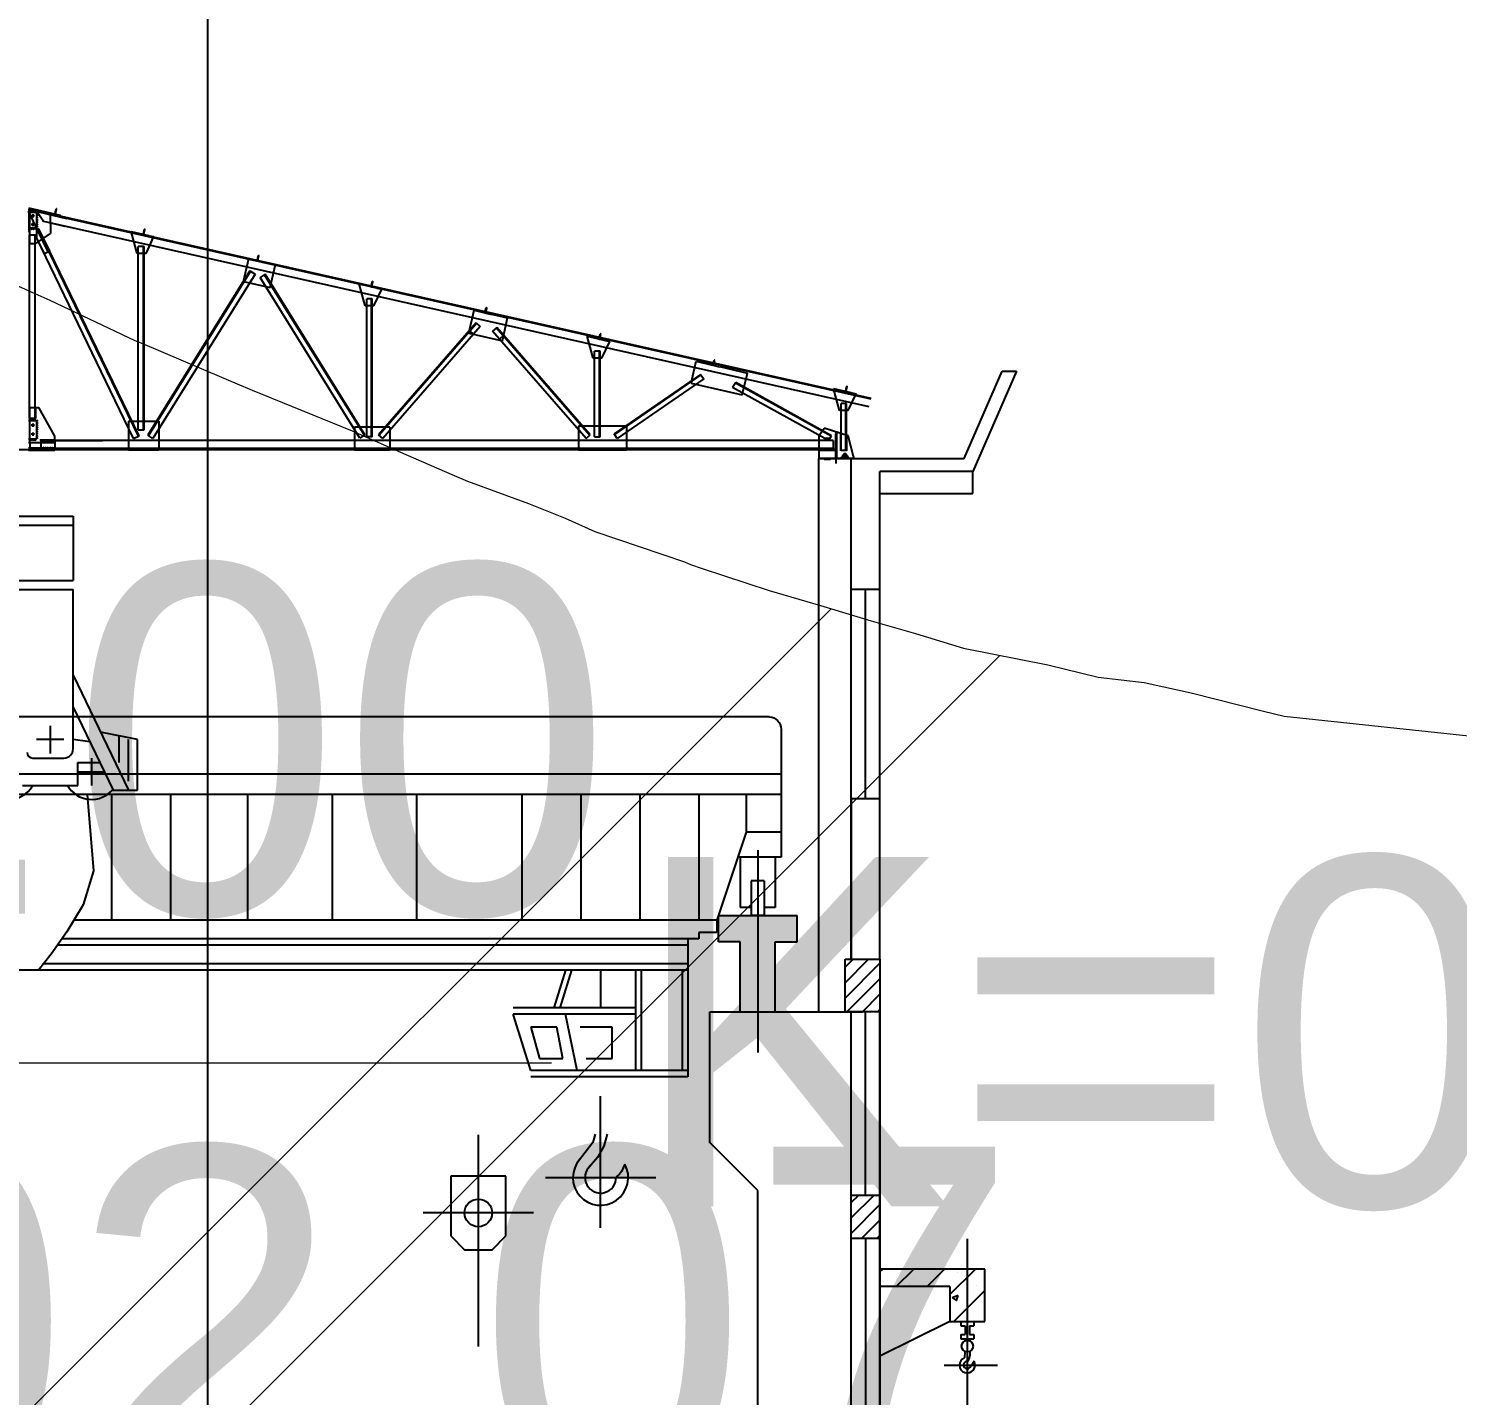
# Model space of a CAD drawing. Header units: inches. Extents: x 444671 to 463716, y 1783086 to 1794968.
# Drawn here: x 458216.31 to 458232.68, y 1784120.8 to 1784136.46 of the extents above; entities that cross this region are included whole.
import ezdxf

# ---------------------------------------------------------------- set-up
doc = ezdxf.new("R2010")
doc.units = ezdxf.units.IN
doc.header["$MEASUREMENT"] = 0
doc.linetypes.add('ACAD_ISO04W100', pattern=[30, 24, -3, 0, -3])
doc.layers.add('CONGTRINH', color=2, linetype='Continuous')
doc.layers.add('PEGC', color=3, linetype='Continuous')
for name, color, linetype, lineweight in [('nuocngam', 5, 'Continuous', 20), ('tham', 145, 'Continuous', 13), ('thoc', 252, 'Continuous', 13)]:
    doc.layers.add(name, color=color, linetype=linetype, lineweight=lineweight)
doc.styles.add('25', font='', dxfattribs={"height": 5})
doc.styles.get('25').set_extended_font_data('.VnArial')
pattern_1 = [(50, (457271.7678, 1784072.3153), (0.7172602, -0.06275213), [0.075, -0.825]), (355, (457271.7678, 1784072.3153), (-0.13875134, 0.7521921), [0.06, -0.66000003]), (100.4514, (457271.8276, 1784072.3101), (0.5785094, 0.6894395), [0.0637402, -0.70114207]), (46.1842, (457271.7678, 1784072.5153), (1.0672411, -0.165519), [0.1125, -1.2375]), (96.6356, (457271.8568, 1784072.5015), (0.9346627, 0.9741178), [0.0956103, -1.0517129]), (351.1842, (457271.7678, 1784072.5153), (0.934662, 0.9741185), [0.09, -0.99]), (21, (457271.8678, 1784072.4653), (0.59690708, -0.40261886), [0.075, -0.825]), (326, (457271.8678, 1784072.4653), (0.24331534, 0.72515), [0.06, -0.66]), (71.4514, (457271.9176, 1784072.43175), (0.84022267, 0.32253047), [0.0637402, -0.70114207]), (37.499997, (457271.76783, 1784072.3153), (0.012159856, 0.33289383), [0, -0.652, 0, -0.67, 0, -0.6625]), (7.5, (457271.76783, 1784072.3153), (0.26306955, 0.39441168), [0, -0.38200002, 0, -0.63700003, 0, -0.25250001]), (327.500003, (457271.54483, 1784072.3153), (0.53382246, -0.02255487), [0, -0.25, 0, -0.78000001, 0, -1.03500001]), (317.500003, (457271.44483, 1784072.3153), (0.5831862, 0.10010498), [0, -0.325, 0, -0.518, 0, -0.735]), (44.999997, (457271.76783, 1784072.3153), (-0.3535534, 0.35355337), []), (44.999997, (457271.76783, 1784072.66885), (-0.3535534, 0.35355337), [])]

msp = doc.modelspace()

# ---------------------------------------------------------------- hatches: boundary and pattern name
at = {"layer": 'CONGTRINH'}
h = msp.add_hatch(dxfattribs=at)
h.set_pattern_fill('BETONGCT', color=256, scale=100, style=0)
h.set_pattern_definition(pattern_1)
h.paths.add_polyline_path([(458224.663, 1784126.3015), (458224.213, 1784126.3015), (458224.213, 1784126.0015), (458224.463, 1784126.0015), (458224.463, 1784125.2015), (458224.663, 1784125.2015)])
h.paths.add_polyline_path([(458224.863, 1784126.0015), (458225.113, 1784126.0015), (458225.113, 1784126.3015), (458224.663, 1784126.3015), (458224.663, 1784125.2015), (458224.863, 1784125.2015)])
h.paths.add_polyline_path([(458207.6131, 1784126.3015), (458207.1631, 1784126.3015), (458207.1631, 1784125.2015), (458207.3631, 1784125.2015), (458207.3631, 1784126.0015), (458207.6131, 1784126.0015)])
h.paths.add_polyline_path([(458207.1631, 1784126.3015), (458206.7131, 1784126.3015), (458206.7131, 1784126.0015), (458206.9631, 1784126.0015), (458206.9631, 1784125.2015), (458207.1631, 1784125.2015)])
h = msp.add_hatch(dxfattribs=at)
h.set_pattern_fill('ANSI31', color=256, scale=1000, style=0)
h.set_pattern_definition([(44.999997, (457271.76783, 1784072.3153), (-0.088388352, 0.088388342), [])])
h.paths.add_polyline_path([(458226.063, 1784125.8015), (458225.733, 1784125.8015), (458225.733, 1784125.2015), (458226.063, 1784125.2015)])
h.paths.add_polyline_path([(458225.733, 1784125.8015), (458225.663, 1784125.8015), (458225.663, 1784125.2015), (458225.733, 1784125.2015)])
h = msp.add_hatch(dxfattribs=at)
h.set_pattern_fill('ANSI31', color=256, scale=1000, style=0)
h.set_pattern_definition([(44.999997, (457477.46646, 1784093.69921), (-0.088388352, 0.088388342), [])])
h.paths.add_polyline_path([(458226.063, 1784123.1011), (458225.733, 1784123.1011), (458225.733, 1784122.6011), (458226.063, 1784122.6011)])
h = msp.add_hatch(dxfattribs=at)
h.set_pattern_fill('BETONGCT', color=256, scale=100, style=0)
h.set_pattern_definition(pattern_1)
h.paths.add_polyline_path([(458227.063, 1784121.6531), (458227.263, 1784121.6531), (458227.263, 1784122.2531), (458227.063, 1784122.2531)])
h.paths.add_polyline_path([(458227.063, 1784122.2531), (458226.863, 1784122.2531), (458226.063, 1784122.2531), (458226.063, 1784122.0531), (458226.863, 1784122.0531), (458226.863, 1784121.6531), (458227.063, 1784121.6531)])

# ---------------------------------------------------------------- linework, layer by layer
at = {"layer": 'CONGTRINH', "color": 0, "linetype": 'ACAD_ISO04W100', "lineweight": 25}
msp.add_line((458218.363, 1784142.8076), (458218.363, 1784085.6504), dxfattribs=at)
at = {"layer": 'CONGTRINH'}
for p, q in [((458216.313, 1784134.4105), (458216.6098, 1784134.3423)), ((458216.313, 1784134.4002), (458225.9592, 1784132.2316)), ((458216.313, 1784134.4002), (458216.7512, 1784134.2995)), ((458216.3185, 1784134.3947), (458216.313, 1784134.3947)), ((458216.313, 1784134.39), (458216.4267, 1784134.3638)), ((458216.5385, 1784133.9049), (458216.313, 1784134.3715)), ((458216.3185, 1784134.1397), (458216.3185, 1784134.3947)), ((458216.3185, 1784134.3597), (458216.403, 1784134.3597)), ((458216.3196, 1784134.3617), (458216.3355, 1784134.3776)), ((458216.3199, 1784134.3768), (458216.3345, 1784134.3622)), ((458216.328, 1784134.1397), (458216.328, 1784134.4065)), ((458216.3367, 1784134.3617), (458216.3527, 1784134.3776)), ((458216.337, 1784134.3768), (458216.3516, 1784134.3622)), ((458216.3822, 1784134.3197), (458216.3438, 1784134.3197)), ((458216.3617, 1784134.3617), (458216.3777, 1784134.3776)), ((458216.362, 1784134.3768), (458216.3766, 1784134.3622)), ((458216.363, 1784134.3393), (458216.363, 1784134.3009)), ((458216.3867, 1784134.3617), (458216.4027, 1784134.3776)), ((458216.387, 1784134.3768), (458216.4016, 1784134.3622)), ((458216.403, 1784134.3597), (458216.403, 1784134.1797)), ((458216.4056, 1784134.3384), (458216.4215, 1784134.3543)), ((458216.4056, 1784134.3134), (458216.4215, 1784134.3293)), ((458216.4056, 1784134.2884), (458216.4215, 1784134.3043)), ((458216.4207, 1784134.3387), (458216.4061, 1784134.3533)), ((458216.4207, 1784134.3137), (458216.4061, 1784134.3283)), ((458216.4207, 1784134.2887), (458216.4061, 1784134.3033)), ((458216.4239, 1784134.3514), (458216.4289, 1784134.3736)), ((458216.4239, 1784134.3514), (458216.4289, 1784134.3736)), ((458216.4239, 1784134.3514), (458216.482, 1784134.2592)), ((458216.4239, 1784134.3514), (458216.4823, 1784134.2587)), ((458216.4308, 1784134.3404), (458216.424, 1784134.3361)), ((458216.4267, 1784134.3638), (458225.9569, 1784132.2218)), ((458216.4267, 1784134.3638), (458216.749, 1784134.2897)), ((458216.4351, 1784134.3336), (458216.4283, 1784134.3294)), ((458216.4318, 1784134.3827), (458216.4297, 1784134.3734)), ((458216.4393, 1784134.3269), (458216.4326, 1784134.3226)), ((458216.4436, 1784134.3201), (458216.4368, 1784134.3158)), ((458216.4396, 1784134.381), (458216.4375, 1784134.3717)), ((458216.4479, 1784134.3133), (458216.4411, 1784134.3091)), ((458216.4474, 1784134.3792), (458216.4453, 1784134.3699)), ((458216.4521, 1784134.3066), (458216.4454, 1784134.3023)), ((458216.4564, 1784134.2998), (458216.4496, 1784134.2955)), ((458216.4552, 1784134.3775), (458216.4531, 1784134.3682)), ((458216.463, 1784134.3757), (458216.4609, 1784134.3664)), ((458216.4708, 1784134.374), (458216.4687, 1784134.3647)), ((458216.4786, 1784134.3722), (458216.4765, 1784134.3629)), ((458216.4864, 1784134.3705), (458216.4843, 1784134.3612)), ((458216.4942, 1784134.3687), (458216.4921, 1784134.3594)), ((458216.4942, 1784134.3687), (458216.4921, 1784134.3594)), ((458216.502, 1784134.3669), (458216.4999, 1784134.3577)), ((458216.5098, 1784134.3652), (458216.5077, 1784134.3559)), ((458216.5176, 1784134.3634), (458216.5155, 1784134.3541)), ((458216.5254, 1784134.3617), (458216.5233, 1784134.3524)), ((458216.5332, 1784134.3599), (458216.5311, 1784134.3506)), ((458216.541, 1784134.3582), (458216.5389, 1784134.3489)), ((458216.5488, 1784134.3564), (458216.5467, 1784134.3471)), ((458216.5566, 1784134.3547), (458216.5546, 1784134.3454)), ((458216.5624, 1784134.2411), (458216.5624, 1784134.3326)), ((458216.6075, 1784134.3325), (458216.6098, 1784134.3423)), ((458216.6124, 1784134.3314), (458216.6281, 1784134.3996)), ((458216.6214, 1784134.3437), (458216.6333, 1784134.3956)), ((458216.6793, 1784134.3222), (458216.6274, 1784134.3341)), ((458216.6313, 1784134.3989), (458216.6281, 1784134.3996)), ((458216.6806, 1784134.3157), (458216.6814, 1784134.3189)), ((458216.313, 1784134.1629), (458216.3266, 1784134.1766)), ((458216.313, 1784134.1758), (458216.3277, 1784134.1612)), ((458216.313, 1784134.1397), (458216.3185, 1784134.1397)), ((458216.3185, 1784134.1797), (458216.403, 1784134.1797)), ((458216.328, 1784134.102), (458216.328, 1784134.1397)), ((458216.3367, 1784134.1771), (458216.3527, 1784134.1612)), ((458216.337, 1784134.162), (458216.3516, 1784134.1766)), ((458216.3822, 1784134.2197), (458216.3438, 1784134.2197)), ((458216.3617, 1784134.1771), (458216.3777, 1784134.1612)), ((458216.362, 1784134.162), (458216.3766, 1784134.1766)), ((458216.363, 1784134.2393), (458216.363, 1784134.2009)), ((458216.3867, 1784134.1771), (458216.4027, 1784134.1612)), ((458216.387, 1784134.162), (458216.4016, 1784134.1766)), ((458216.4143, 1784134.1771), (458216.3983, 1784134.1612)), ((458216.414, 1784134.162), (458216.3994, 1784134.1766)), ((458216.4056, 1784134.2634), (458216.4215, 1784134.2793)), ((458216.4056, 1784134.2384), (458216.4215, 1784134.2543)), ((458216.4056, 1784134.2134), (458216.4215, 1784134.2293)), ((458216.4056, 1784134.1884), (458216.4215, 1784134.2043)), ((458216.4207, 1784134.2637), (458216.4061, 1784134.2783)), ((458216.4207, 1784134.2387), (458216.4061, 1784134.2533)), ((458216.4207, 1784134.2137), (458216.4061, 1784134.2283)), ((458216.4207, 1784134.1887), (458216.4061, 1784134.2033)), ((458216.4319, 1784134.1714), (458216.407, 1784134.1594)), ((458216.407, 1784134.0621), (458216.407, 1784134.1594)), ((458217.5714, 1784131.7955), (458216.4247, 1784134.1679)), ((458216.5493, 1784133.9101), (458216.4247, 1784134.1679)), ((458217.5786, 1784131.7989), (458216.4319, 1784134.1714)), ((458216.5565, 1784133.9136), (458216.4319, 1784134.1714)), ((458216.4607, 1784134.293), (458216.4539, 1784134.2888)), ((458216.4649, 1784134.2863), (458216.4582, 1784134.282)), ((458216.4692, 1784134.2795), (458216.4624, 1784134.2752)), ((458216.4735, 1784134.2727), (458216.4667, 1784134.2685)), ((458216.4777, 1784134.266), (458216.471, 1784134.2617)), ((458216.482, 1784134.2592), (458216.4752, 1784134.2549)), ((458216.479, 1784134.2599), (458216.4769, 1784134.2506)), ((458216.4823, 1784134.2587), (458225.9368, 1784132.1341)), ((458216.4823, 1784134.2587), (458216.7288, 1784134.202)), ((458216.4868, 1784134.2581), (458216.4847, 1784134.2488)), ((458216.4946, 1784134.2563), (458216.4925, 1784134.2471)), ((458216.5024, 1784134.2546), (458216.5003, 1784134.2453)), ((458216.5102, 1784134.2528), (458216.5081, 1784134.2435)), ((458216.518, 1784134.2511), (458216.516, 1784134.2418)), ((458216.5258, 1784134.2493), (458216.5238, 1784134.24)), ((458216.5337, 1784134.2476), (458216.5316, 1784134.2383)), ((458216.5415, 1784134.2458), (458216.5394, 1784134.2365)), ((458216.5493, 1784134.2441), (458216.5472, 1784134.2348)), ((458216.5571, 1784134.2423), (458216.555, 1784134.233)), ((458216.5624, 1784134.2411), (458216.5624, 1784134.1173)), ((458216.5649, 1784134.2406), (458216.5628, 1784134.2313)), ((458217.558, 1784133.8874), (458217.488, 1784134.1404)), ((458217.488, 1784134.1404), (458217.6216, 1784134.1096)), ((458217.6243, 1784134.0988), (458217.64, 1784134.167)), ((458217.6333, 1784134.1111), (458217.6452, 1784134.163)), ((458217.6432, 1784134.1663), (458217.64, 1784134.167)), ((458216.317, 1784134.102), (458216.387, 1784134.102)), ((458216.32, 1784134.102), (458216.328, 1784134.102)), ((458216.32, 1784134.094), (458216.328, 1784134.094)), ((458216.32, 1784134.086), (458216.328, 1784134.086)), ((458216.32, 1784134.062), (458216.328, 1784134.062)), ((458216.32, 1784134.054), (458216.328, 1784134.054)), ((458216.32, 1784134.046), (458216.328, 1784134.046)), ((458216.32, 1784134.022), (458216.328, 1784134.022)), ((458216.32, 1784134.014), (458216.328, 1784134.014)), ((458216.32, 1784134.006), (458216.328, 1784134.006)), ((458216.325, 1784132.002), (458216.325, 1784134.102)), ((458216.328, 1784134.0034), (458216.328, 1784134.102)), ((458216.328, 1784134.0034), (458216.387, 1784134.0034)), ((458216.387, 1784134.0073), (458216.387, 1784134.102)), ((458216.387, 1784134.102), (458216.395, 1784134.102)), ((458216.387, 1784134.094), (458216.395, 1784134.094)), ((458216.387, 1784134.086), (458216.395, 1784134.086)), ((458216.387, 1784134.078), (458216.395, 1784134.078)), ((458216.387, 1784134.07), (458216.395, 1784134.07)), ((458216.387, 1784134.062), (458216.395, 1784134.062)), ((458216.387, 1784134.054), (458216.395, 1784134.054)), ((458216.387, 1784134.046), (458216.395, 1784134.046)), ((458216.387, 1784134.038), (458216.395, 1784134.038)), ((458216.387, 1784134.03), (458216.395, 1784134.03)), ((458216.387, 1784134.022), (458216.395, 1784134.022)), ((458216.387, 1784134.014), (458216.395, 1784134.014)), ((458216.387, 1784134.006), (458216.395, 1784134.006)), ((458216.387, 1784132.002), (458216.387, 1784134.0034)), ((458216.387, 1784134.0034), (458216.397, 1784134.0034)), ((458216.397, 1784134.0034), (458216.5624, 1784134.1173)), ((458217.5156, 1784131.7685), (458216.407, 1784134.0621)), ((458216.4935, 1784133.8831), (458216.407, 1784134.0621)), ((458217.568, 1784131.8669), (458217.568, 1784133.9674)), ((458217.638, 1784133.9674), (458217.568, 1784133.9674)), ((458217.6194, 1784134.0999), (458217.6216, 1784134.1096)), ((458217.63, 1784131.8669), (458217.63, 1784133.9674)), ((458217.638, 1784131.8669), (458217.638, 1784133.9674)), ((458217.6912, 1784134.0895), (458217.6393, 1784134.1015)), ((458217.658, 1784133.8874), (458217.7483, 1784134.0805)), ((458217.6925, 1784134.0831), (458217.6932, 1784134.0863)), ((458217.6974, 1784134.082), (458217.6996, 1784134.0917)), ((458217.6996, 1784134.0917), (458217.7483, 1784134.0805)), ((458216.5565, 1784133.9136), (458216.4935, 1784133.8831)), ((458217.658, 1784133.8874), (458217.558, 1784133.8874)), ((458218.776, 1784133.566), (458218.8367, 1784133.8303)), ((458218.8367, 1784133.8303), (458218.9266, 1784133.8096)), ((458218.9244, 1784133.7999), (458218.9266, 1784133.8096)), ((458218.9293, 1784133.7988), (458218.945, 1784133.867)), ((458218.9383, 1784133.8111), (458218.9502, 1784133.863)), ((458218.9482, 1784133.8663), (458218.945, 1784133.867)), ((458218.8483, 1784133.6891), (458217.6777, 1784131.8054)), ((458218.8551, 1784133.6849), (458217.6845, 1784131.8012)), ((458218.9077, 1784133.6522), (458217.7372, 1784131.7685)), ((458218.8483, 1784133.6891), (458218.9077, 1784133.6522)), ((458218.9962, 1784133.7895), (458218.9443, 1784133.8015)), ((458219.0226, 1784133.6491), (458218.9632, 1784133.6121)), ((458218.9975, 1784133.7831), (458218.9982, 1784133.7863)), ((458219.0024, 1784133.782), (458219.0046, 1784133.7917)), ((458219.0046, 1784133.7917), (458219.1392, 1784133.7608)), ((458220.1582, 1784131.8065), (458219.0158, 1784133.6448)), ((458220.165, 1784131.8108), (458219.0226, 1784133.6491)), ((458219.0784, 1784133.4965), (458219.1392, 1784133.7608)), ((458218.776, 1784133.566), (458219.0784, 1784133.4965)), ((458220.1056, 1784131.7738), (458218.9632, 1784133.6121)), ((458220.168, 1784133.2874), (458220.098, 1784133.5404)), ((458220.098, 1784133.5404), (458220.2316, 1784133.5096)), ((458220.2294, 1784133.4999), (458220.2316, 1784133.5096)), ((458220.2343, 1784133.4988), (458220.25, 1784133.567)), ((458220.2433, 1784133.5111), (458220.2552, 1784133.563)), ((458220.3012, 1784133.4895), (458220.2493, 1784133.5015)), ((458220.2532, 1784133.5663), (458220.25, 1784133.567)), ((458220.268, 1784133.2874), (458220.3583, 1784133.4805)), ((458220.3025, 1784133.4831), (458220.3032, 1784133.4863)), ((458220.3074, 1784133.482), (458220.3096, 1784133.4917)), ((458220.3096, 1784133.4917), (458220.3583, 1784133.4805)), ((458220.185, 1784131.7875), (458220.185, 1784133.3674)), ((458220.248, 1784133.3674), (458220.185, 1784133.3674)), ((458220.24, 1784131.7875), (458220.24, 1784133.3674)), ((458220.248, 1784131.7875), (458220.248, 1784133.3674)), ((458220.268, 1784133.2874), (458220.168, 1784133.2874)), ((458221.3533, 1784132.9742), (458221.414, 1784133.2378)), ((458221.414, 1784133.2378), (458221.5366, 1784133.2096)), ((458221.5344, 1784133.1999), (458221.5366, 1784133.2096)), ((458221.5393, 1784133.1988), (458221.555, 1784133.267)), ((458221.5483, 1784133.2111), (458221.5602, 1784133.263)), ((458221.6062, 1784133.1895), (458221.5543, 1784133.2015)), ((458221.5582, 1784133.2663), (458221.555, 1784133.267)), ((458221.6075, 1784133.1831), (458221.6082, 1784133.1863)), ((458221.6124, 1784133.182), (458221.6146, 1784133.1917)), ((458221.6146, 1784133.1917), (458221.7992, 1784133.1493)), ((458221.7386, 1784132.8856), (458221.7992, 1784133.1493)), ((458221.4388, 1784133.0936), (458220.3219, 1784131.8098)), ((458221.4448, 1784133.0884), (458220.3279, 1784131.8046)), ((458221.4863, 1784133.0523), (458220.3694, 1784131.7685)), ((458221.36, 1784133.0031), (458221.4075, 1784132.9617)), ((458221.4388, 1784133.0936), (458221.4863, 1784133.0523)), ((458221.6744, 1784133.0395), (458221.6269, 1784132.9981)), ((458222.6966, 1784131.7685), (458221.6269, 1784132.9981)), ((458222.7381, 1784131.8046), (458221.6683, 1784133.0342)), ((458222.7442, 1784131.8098), (458221.6744, 1784133.0395)), ((458221.3533, 1784132.9742), (458221.7386, 1784132.8856)), ((458221.7531, 1784132.9489), (458221.7056, 1784132.9076)), ((458222.778, 1784132.6874), (458222.708, 1784132.9404)), ((458222.708, 1784132.9404), (458222.8416, 1784132.9096)), ((458222.8394, 1784132.8999), (458222.8416, 1784132.9096)), ((458222.8443, 1784132.8988), (458222.86, 1784132.967)), ((458222.8533, 1784132.9111), (458222.8652, 1784132.963)), ((458222.9112, 1784132.8895), (458222.8593, 1784132.9015)), ((458222.8632, 1784132.9663), (458222.86, 1784132.967)), ((458222.878, 1784132.6874), (458222.9683, 1784132.8805)), ((458222.9125, 1784132.8831), (458222.9132, 1784132.8863)), ((458222.9174, 1784132.882), (458222.9196, 1784132.8917)), ((458222.9196, 1784132.8917), (458222.9683, 1784132.8805)), ((458222.878, 1784132.6874), (458222.778, 1784132.6874)), ((458222.795, 1784131.7875), (458222.795, 1784132.7674)), ((458222.858, 1784132.7674), (458222.795, 1784132.7674)), ((458222.85, 1784131.7875), (458222.85, 1784132.7674)), ((458222.858, 1784131.7875), (458222.858, 1784132.7674)), ((458224.1493, 1784132.5988), (458224.165, 1784132.667)), ((458224.1583, 1784132.6111), (458224.1702, 1784132.663)), ((458224.1682, 1784132.6663), (458224.165, 1784132.667)), ((458224.0083, 1784132.5029), (458223.0186, 1784131.8203)), ((458224.0129, 1784132.4963), (458223.0232, 1784131.8138)), ((458223.9018, 1784132.4011), (458223.9596, 1784132.6526)), ((458223.9596, 1784132.6526), (458224.1466, 1784132.6096)), ((458224.0083, 1784132.5029), (458224.0441, 1784132.451)), ((458224.1444, 1784132.5999), (458224.1466, 1784132.6096)), ((458224.2162, 1784132.5895), (458224.1643, 1784132.6015)), ((458224.2175, 1784132.5831), (458224.2182, 1784132.5863)), ((458224.2224, 1784132.582), (458224.2246, 1784132.5917)), ((458224.2246, 1784132.5917), (458224.5444, 1784132.5182)), ((458224.4866, 1784132.2667), (458224.5444, 1784132.5182)), ((458227.0262, 1784131.5395), (458227.4624, 1784132.5414)), ((458227.6278, 1784132.5414), (458227.1263, 1784131.3895)), ((458227.4624, 1784132.5414), (458227.6278, 1784132.5414)), ((458224.0441, 1784132.451), (458223.0544, 1784131.7685)), ((458223.9018, 1784132.4011), (458224.4866, 1784132.2667)), ((458224.4123, 1784132.41), (458224.3726, 1784132.3524)), ((458225.4318, 1784131.7685), (458224.3726, 1784132.3524)), ((458225.5044, 1784131.7938), (458224.4078, 1784132.4035)), ((458225.5089, 1784131.8003), (458224.4123, 1784132.41)), ((458225.6005, 1784132.0874), (458225.5305, 1784132.3404)), ((458225.5305, 1784132.3404), (458225.6642, 1784132.3096)), ((458225.6668, 1784132.2988), (458225.6825, 1784132.367)), ((458225.6758, 1784132.3111), (458225.6877, 1784132.363)), ((458225.6857, 1784132.3663), (458225.6825, 1784132.367)), ((458225.6805, 1784132.1674), (458225.6175, 1784132.1674)), ((458225.6175, 1784131.6315), (458225.6175, 1784132.1674)), ((458225.6619, 1784132.2999), (458225.6642, 1784132.3096)), ((458225.6725, 1784131.6315), (458225.6725, 1784132.1674)), ((458225.6805, 1784131.6315), (458225.6805, 1784132.1674)), ((458225.7337, 1784132.2895), (458225.6818, 1784132.3015)), ((458225.7005, 1784132.0874), (458225.7909, 1784132.2805)), ((458225.735, 1784132.2831), (458225.7358, 1784132.2863)), ((458225.7399, 1784132.282), (458225.7421, 1784132.2917)), ((458225.7421, 1784132.2917), (458225.7909, 1784132.2805)), ((458216.317, 1784132.0973), (458216.332, 1784132.0973)), ((458216.317, 1784132.0823), (458216.332, 1784132.0823)), ((458216.317, 1784132.0673), (458216.332, 1784132.0673)), ((458216.317, 1784132.0373), (458216.332, 1784132.0373)), ((458216.317, 1784132.0223), (458216.332, 1784132.0223)), ((458216.317, 1784132.0073), (458216.332, 1784132.0073)), ((458216.328, 1784132.124), (458216.387, 1784132.124)), ((458216.328, 1784132.002), (458216.328, 1784132.124)), ((458216.387, 1784132.002), (458216.387, 1784132.124)), ((458216.387, 1784132.124), (458216.429, 1784132.124)), ((458216.387, 1784132.1123), (458216.402, 1784132.1123)), ((458216.387, 1784132.0973), (458216.402, 1784132.0973)), ((458216.387, 1784132.0823), (458216.402, 1784132.0823)), ((458216.387, 1784132.0673), (458216.402, 1784132.0673)), ((458216.387, 1784132.0523), (458216.402, 1784132.0523)), ((458216.387, 1784132.0373), (458216.402, 1784132.0373)), ((458216.387, 1784132.0223), (458216.402, 1784132.0223)), ((458216.387, 1784132.0073), (458216.402, 1784132.0073)), ((458216.613, 1784131.7945), (458216.43, 1784132.124)), ((458225.7005, 1784132.0874), (458225.6005, 1784132.0874)), ((458216.313, 1784131.974), (458216.403, 1784131.974)), ((458216.317, 1784132.002), (458216.328, 1784132.002)), ((458216.328, 1784131.974), (458216.328, 1784132.002)), ((458216.328, 1784132.002), (458216.387, 1784132.002)), ((458216.328, 1784131.764), (458216.328, 1784131.974)), ((458216.33, 1784131.9932), (458216.3459, 1784131.9772)), ((458216.3303, 1784131.978), (458216.3449, 1784131.9926)), ((458216.3822, 1784131.919), (458216.3438, 1784131.919)), ((458216.355, 1784131.9932), (458216.3709, 1784131.9772)), ((458216.3553, 1784131.978), (458216.3699, 1784131.9926)), ((458216.363, 1784131.9386), (458216.363, 1784131.9002)), ((458216.38, 1784131.9932), (458216.3959, 1784131.9772)), ((458216.3803, 1784131.978), (458216.3949, 1784131.9926)), ((458216.403, 1784131.974), (458216.403, 1784131.764)), ((458216.4056, 1784131.9627), (458216.4215, 1784131.9787)), ((458216.4056, 1784131.9377), (458216.4215, 1784131.9537)), ((458216.4056, 1784131.9127), (458216.4215, 1784131.9287)), ((458216.4056, 1784131.8877), (458216.4215, 1784131.9037)), ((458216.4056, 1784131.8627), (458216.4215, 1784131.8787)), ((458216.4056, 1784131.8377), (458216.4215, 1784131.8537)), ((458216.4207, 1784131.963), (458216.4061, 1784131.9776)), ((458216.4207, 1784131.938), (458216.4061, 1784131.9526)), ((458216.4207, 1784131.913), (458216.4061, 1784131.9276)), ((458216.4207, 1784131.888), (458216.4061, 1784131.9026)), ((458216.4207, 1784131.863), (458216.4061, 1784131.8776)), ((458216.4207, 1784131.838), (458216.4061, 1784131.8526)), ((458217.459, 1784131.9669), (458217.459, 1784131.6335)), ((458217.459, 1784131.9669), (458217.8058, 1784131.9669)), ((458217.568, 1784131.8669), (458217.638, 1784131.8669)), ((458217.8058, 1784131.9669), (458217.8058, 1784131.6335)), ((458220.4482, 1784131.8985), (458220.0455, 1784131.8985)), ((458220.0455, 1784131.8985), (458220.0455, 1784131.6335)), ((458220.4482, 1784131.8985), (458220.4482, 1784131.6335)), ((458222.6113, 1784131.9079), (458222.6113, 1784131.6335)), ((458223.1614, 1784131.9079), (458222.6113, 1784131.9079)), ((458223.1614, 1784131.9079), (458223.1614, 1784131.6335)), ((458225.363, 1784131.8001), (458225.4232, 1784131.8875)), ((458225.7005, 1784131.7975), (458225.4232, 1784131.8875)), ((458225.5565, 1784131.8426), (458225.5565, 1784131.5395)), ((458225.5645, 1784131.8401), (458225.5645, 1784131.5395)), ((458216.313, 1784131.764), (458216.403, 1784131.764)), ((458216.313, 1784131.723), (458216.613, 1784131.723)), ((458216.328, 1784131.723), (458216.328, 1784131.764)), ((458216.328, 1784131.723), (458216.328, 1784131.644)), ((458216.3315, 1784131.7614), (458216.3475, 1784131.7455)), ((458216.3318, 1784131.7463), (458216.3465, 1784131.7609)), ((458216.3822, 1784131.819), (458216.3438, 1784131.819)), ((458216.3568, 1784131.7463), (458216.3715, 1784131.7609)), ((458216.362, 1784131.7614), (458216.3779, 1784131.7455)), ((458216.363, 1784131.8386), (458216.363, 1784131.8002)), ((458216.3815, 1784131.7614), (458216.3975, 1784131.7455)), ((458216.3818, 1784131.7463), (458216.3965, 1784131.7609)), ((458216.4056, 1784131.8127), (458216.4215, 1784131.8287)), ((458216.4056, 1784131.7877), (458216.4215, 1784131.8037)), ((458216.4056, 1784131.7627), (458216.4215, 1784131.7787)), ((458216.4207, 1784131.813), (458216.4061, 1784131.8276)), ((458216.4207, 1784131.788), (458216.4061, 1784131.8026)), ((458216.4207, 1784131.763), (458216.4061, 1784131.7776)), ((458216.4528, 1784131.744), (458216.4528, 1784131.759)), ((458216.4528, 1784131.744), (458216.4528, 1784131.723)), ((458216.4528, 1784131.7435), (458217.1605, 1784131.7435)), ((458216.4528, 1784131.715), (458216.4528, 1784131.6587)), ((458225.5285, 1784131.7435), (458216.4535, 1784131.7435)), ((458216.471, 1784131.7242), (458216.455, 1784131.7402)), ((458216.4558, 1784131.7245), (458216.4704, 1784131.7392)), ((458216.4678, 1784131.744), (458216.4678, 1784131.759)), ((458216.496, 1784131.7242), (458216.48, 1784131.7402)), ((458216.4808, 1784131.7245), (458216.4954, 1784131.7392)), ((458216.4828, 1784131.744), (458216.4828, 1784131.759)), ((458216.4978, 1784131.744), (458216.4978, 1784131.759)), ((458216.521, 1784131.7242), (458216.505, 1784131.7402)), ((458216.5058, 1784131.7245), (458216.5204, 1784131.7392)), ((458216.5128, 1784131.744), (458216.5128, 1784131.759)), ((458216.5278, 1784131.744), (458216.5278, 1784131.759)), ((458216.546, 1784131.7242), (458216.53, 1784131.7402)), ((458216.5308, 1784131.7245), (458216.5454, 1784131.7392)), ((458216.5428, 1784131.744), (458216.5428, 1784131.759)), ((458216.571, 1784131.7242), (458216.555, 1784131.7402)), ((458216.571, 1784131.7242), (458216.555, 1784131.7402)), ((458216.5558, 1784131.7245), (458216.5704, 1784131.7392)), ((458216.5558, 1784131.7245), (458216.5704, 1784131.7392)), ((458216.5578, 1784131.744), (458216.5578, 1784131.759)), ((458216.5728, 1784131.744), (458216.5728, 1784131.759)), ((458216.596, 1784131.7242), (458216.58, 1784131.7402)), ((458216.5808, 1784131.7245), (458216.5954, 1784131.7392)), ((458216.5878, 1784131.744), (458216.5878, 1784131.759)), ((458216.6028, 1784131.744), (458216.6028, 1784131.759)), ((458216.613, 1784131.744), (458216.613, 1784131.7945)), ((458216.613, 1784131.744), (458216.613, 1784131.723)), ((458216.613, 1784131.723), (458216.613, 1784131.652)), ((458217.5156, 1784131.7685), (458217.5786, 1784131.7989)), ((458217.7372, 1784131.7685), (458217.6777, 1784131.8054)), ((458220.165, 1784131.8108), (458220.1056, 1784131.7738)), ((458220.248, 1784131.7875), (458220.185, 1784131.7875)), ((458220.3694, 1784131.7685), (458220.3219, 1784131.8098)), ((458222.6966, 1784131.7685), (458222.7442, 1784131.8098)), ((458222.795, 1784131.7875), (458222.858, 1784131.7875)), ((458223.0544, 1784131.7685), (458223.0186, 1784131.8203)), ((458225.363, 1784131.8001), (458225.363, 1784131.5395)), ((458225.4869, 1784131.7685), (458225.4318, 1784131.7685)), ((458225.4869, 1784131.7685), (458225.5089, 1784131.8003)), ((458225.5285, 1784131.7435), (458225.5285, 1784131.6435)), ((458225.5465, 1784131.8109), (458225.5565, 1784131.8109)), ((458225.5465, 1784131.7959), (458225.5565, 1784131.7959)), ((458225.5465, 1784131.7809), (458225.5565, 1784131.7809)), ((458225.5465, 1784131.7679), (458225.5565, 1784131.7679)), ((458225.5465, 1784131.7529), (458225.5565, 1784131.7529)), ((458225.5465, 1784131.7379), (458225.5565, 1784131.7379)), ((458225.5465, 1784131.7229), (458225.5565, 1784131.7229)), ((458225.5465, 1784131.7079), (458225.5565, 1784131.7079)), ((458225.5465, 1784131.6929), (458225.5565, 1784131.6929)), ((458225.5465, 1784131.6779), (458225.5565, 1784131.6779)), ((458225.5605, 1784131.48), (458225.5605, 1784131.8157)), ((458225.5745, 1784131.8109), (458225.5645, 1784131.8109)), ((458225.5745, 1784131.7959), (458225.5645, 1784131.7959)), ((458225.5745, 1784131.7809), (458225.5645, 1784131.7809)), ((458225.5745, 1784131.7679), (458225.5645, 1784131.7679)), ((458225.5745, 1784131.7529), (458225.5645, 1784131.7529)), ((458225.5745, 1784131.7379), (458225.5645, 1784131.7379)), ((458225.5745, 1784131.7229), (458225.5645, 1784131.7229)), ((458225.5745, 1784131.7079), (458225.5645, 1784131.7079)), ((458225.5745, 1784131.6929), (458225.5645, 1784131.6929)), ((458225.5745, 1784131.6779), (458225.5645, 1784131.6779)), ((458225.6149, 1784131.8129), (458225.6049, 1784131.8129)), ((458225.6149, 1784131.7979), (458225.6049, 1784131.7979)), ((458225.6149, 1784131.7829), (458225.6049, 1784131.7829)), ((458225.6149, 1784131.7679), (458225.6049, 1784131.7679)), ((458225.6149, 1784131.7529), (458225.6049, 1784131.7529)), ((458225.6149, 1784131.7379), (458225.6049, 1784131.7379)), ((458225.6149, 1784131.7229), (458225.6049, 1784131.7229)), ((458225.6149, 1784131.7079), (458225.6049, 1784131.7079)), ((458225.6149, 1784131.6929), (458225.6049, 1784131.6929)), ((458225.6149, 1784131.6779), (458225.6049, 1784131.6779)), ((458225.6929, 1784131.7679), (458225.6829, 1784131.7679)), ((458225.6929, 1784131.7529), (458225.6829, 1784131.7529)), ((458225.6929, 1784131.7379), (458225.6829, 1784131.7379)), ((458225.6929, 1784131.7229), (458225.6829, 1784131.7229)), ((458225.6929, 1784131.7079), (458225.6829, 1784131.7079)), ((458225.6929, 1784131.6929), (458225.6829, 1784131.6929)), ((458225.6929, 1784131.6779), (458225.6829, 1784131.6779)), ((458225.7605, 1784131.5629), (458225.7005, 1784131.7975)), ((458206.3633, 1784131.6435), (458225.5256, 1784131.6435)), ((458216.313, 1784131.66), (458216.613, 1784131.66)), ((458225.5285, 1784131.6535), (458216.313, 1784131.6535)), ((458216.313, 1784131.6535), (458217.1605, 1784131.6535)), ((458216.313, 1784131.6435), (458225.363, 1784131.6435)), ((458216.313, 1784131.634), (458216.328, 1784131.634)), ((458216.328, 1784131.634), (458216.613, 1784131.634)), ((458216.3343, 1784131.6342), (458216.3343, 1784131.644)), ((458216.3493, 1784131.6342), (458216.3493, 1784131.644)), ((458216.3643, 1784131.6342), (458216.3643, 1784131.644)), ((458216.3793, 1784131.6342), (458216.3793, 1784131.644)), ((458216.3943, 1784131.6342), (458216.3943, 1784131.644)), ((458216.4093, 1784131.6342), (458216.4093, 1784131.644)), ((458216.4243, 1784131.6342), (458216.4243, 1784131.644)), ((458216.4393, 1784131.6342), (458216.4393, 1784131.644)), ((458216.4528, 1784131.652), (458216.4528, 1784131.634)), ((458216.4543, 1784131.6342), (458216.4543, 1784131.644)), ((458216.471, 1784131.6532), (458216.455, 1784131.6692)), ((458216.4558, 1784131.6535), (458216.4704, 1784131.6682)), ((458216.4693, 1784131.6342), (458216.4693, 1784131.644)), ((458216.496, 1784131.6532), (458216.48, 1784131.6692)), ((458216.4808, 1784131.6535), (458216.4954, 1784131.6682)), ((458216.4843, 1784131.6342), (458216.4843, 1784131.644)), ((458216.4993, 1784131.6342), (458216.4993, 1784131.644)), ((458216.521, 1784131.6532), (458216.505, 1784131.6692)), ((458216.5058, 1784131.6535), (458216.5204, 1784131.6682)), ((458216.5143, 1784131.6342), (458216.5143, 1784131.644)), ((458216.5293, 1784131.6342), (458216.5293, 1784131.644)), ((458216.546, 1784131.6532), (458216.53, 1784131.6692)), ((458216.5308, 1784131.6535), (458216.5454, 1784131.6682)), ((458216.5443, 1784131.6342), (458216.5443, 1784131.644)), ((458216.571, 1784131.6532), (458216.555, 1784131.6692)), ((458216.5558, 1784131.6535), (458216.5704, 1784131.6682)), ((458216.5593, 1784131.6342), (458216.5593, 1784131.644)), ((458216.5743, 1784131.6342), (458216.5743, 1784131.644)), ((458216.596, 1784131.6532), (458216.58, 1784131.6692)), ((458216.5808, 1784131.6535), (458216.5954, 1784131.6682)), ((458216.5893, 1784131.6342), (458216.5893, 1784131.644)), ((458216.6043, 1784131.6342), (458216.6043, 1784131.644)), ((458216.613, 1784131.644), (458216.613, 1784131.634)), ((458217.8058, 1784131.6335), (458217.459, 1784131.6335)), ((458220.4482, 1784131.6335), (458220.0455, 1784131.6335)), ((458223.1614, 1784131.6335), (458222.6113, 1784131.6335)), ((458225.3605, 1784131.644), (458225.3605, 1784131.636)), ((458225.3605, 1784131.636), (458225.543, 1784131.636)), ((458225.7605, 1784131.5395), (458225.363, 1784131.5395)), ((458225.363, 1784131.5395), (458225.733, 1784131.5395)), ((458225.363, 1784125.2015), (458225.363, 1784131.5395)), ((458225.3708, 1784131.6366), (458225.3708, 1784131.644)), ((458225.3858, 1784131.6366), (458225.3858, 1784131.644)), ((458225.4008, 1784131.6366), (458225.4008, 1784131.644)), ((458225.4158, 1784131.6366), (458225.4158, 1784131.644)), ((458225.4956, 1784131.5274), (458225.4256, 1784131.5274)), ((458225.4308, 1784131.6366), (458225.4308, 1784131.644)), ((458225.4404, 1784131.5395), (458225.4404, 1784131.5275)), ((458225.4458, 1784131.6366), (458225.4458, 1784131.644)), ((458225.4608, 1784131.6366), (458225.4608, 1784131.644)), ((458225.4758, 1784131.6366), (458225.4758, 1784131.644)), ((458225.4908, 1784131.6366), (458225.4908, 1784131.644)), ((458225.5058, 1784131.6366), (458225.5058, 1784131.644)), ((458225.5208, 1784131.6366), (458225.5208, 1784131.644)), ((458225.533, 1784131.644), (458225.543, 1784131.644)), ((458225.543, 1784131.636), (458225.543, 1784131.644)), ((458225.5465, 1784131.6629), (458225.5565, 1784131.6629)), ((458225.5465, 1784131.6479), (458225.5565, 1784131.6479)), ((458225.5465, 1784131.6179), (458225.5565, 1784131.6179)), ((458225.5465, 1784131.6029), (458225.5565, 1784131.6029)), ((458225.5465, 1784131.5879), (458225.5565, 1784131.5879)), ((458225.5465, 1784131.5729), (458225.5565, 1784131.5729)), ((458225.5465, 1784131.5579), (458225.5565, 1784131.5579)), ((458225.5465, 1784131.5429), (458225.5565, 1784131.5429)), ((458225.5745, 1784131.6629), (458225.5645, 1784131.6629)), ((458225.5745, 1784131.6479), (458225.5645, 1784131.6479)), ((458225.5745, 1784131.6329), (458225.5645, 1784131.6329)), ((458225.5745, 1784131.6179), (458225.5645, 1784131.6179)), ((458225.5745, 1784131.6029), (458225.5645, 1784131.6029)), ((458225.5745, 1784131.5879), (458225.5645, 1784131.5879)), ((458225.5745, 1784131.5729), (458225.5645, 1784131.5729)), ((458225.5745, 1784131.5579), (458225.5645, 1784131.5579)), ((458225.5745, 1784131.5429), (458225.5645, 1784131.5429)), ((458225.6149, 1784131.6629), (458225.6049, 1784131.6629)), ((458225.6149, 1784131.6479), (458225.6049, 1784131.6479)), ((458225.6149, 1784131.6329), (458225.6049, 1784131.6329)), ((458225.6138, 1784131.5477), (458225.6138, 1784131.5395)), ((458225.7073, 1784131.5477), (458225.6138, 1784131.5477)), ((458225.6805, 1784131.6315), (458225.6175, 1784131.6315)), ((458225.6219, 1784131.5557), (458225.6976, 1784131.5557)), ((458225.6219, 1784131.5477), (458225.6219, 1784131.5557)), ((458225.6976, 1784131.5477), (458225.6219, 1784131.5477)), ((458225.6306, 1784131.5707), (458225.6306, 1784131.5559)), ((458225.6454, 1784131.5559), (458225.6454, 1784131.5708)), ((458225.6506, 1784131.5957), (458225.6706, 1784131.5957)), ((458225.6506, 1784131.5957), (458225.6506, 1784131.5757)), ((458225.6506, 1784131.5757), (458225.6706, 1784131.5757)), ((458225.6706, 1784131.5957), (458225.6706, 1784131.5757)), ((458225.6758, 1784131.5559), (458225.6758, 1784131.5708)), ((458225.6929, 1784131.6629), (458225.6829, 1784131.6629)), ((458225.6929, 1784131.6479), (458225.6829, 1784131.6479)), ((458225.6929, 1784131.6329), (458225.6829, 1784131.6329)), ((458225.6906, 1784131.5707), (458225.6906, 1784131.5559)), ((458225.6976, 1784131.5557), (458225.6976, 1784131.5477)), ((458225.7073, 1784131.5477), (458225.7073, 1784131.5395)), ((458225.733, 1784131.5395), (458227.0262, 1784131.5395)), ((458225.733, 1784125.8015), (458225.733, 1784131.5395)), ((458225.7605, 1784131.5629), (458225.7605, 1784131.5275)), ((458227.1263, 1784131.3895), (458226.063, 1784131.3895)), ((458226.063, 1784127.6395), (458226.063, 1784131.3895)), ((458227.1263, 1784131.1396), (458227.1263, 1784131.3895)), ((458226.063, 1784131.1396), (458227.1263, 1784131.1396)), ((458211.7998, 1784130.8792), (458216.8236, 1784130.8792)), ((458216.8236, 1784130.8792), (458216.8236, 1784130.1417)), ((458211.7998, 1784130.7738), (458216.8236, 1784130.7738)), ((458211.7998, 1784130.1417), (458216.8236, 1784130.1417)), ((458226.063, 1784130.0395), (458225.733, 1784130.0395)), ((458225.898, 1784127.6395), (458225.898, 1784130.0395)), ((458211.6944, 1784130.0364), (458216.8236, 1784130.0364)), ((458216.8236, 1784128.2128), (458216.8236, 1784130.0364)), ((458216.8236, 1784129.0556), (458217.4557, 1784127.7387)), ((458217.1963, 1784128.5789), (458214.4132, 1784128.5789)), ((458216.8236, 1784128.6904), (458217.2805, 1784127.7387)), ((458219.348, 1784128.5789), (458217.1963, 1784128.5789)), ((458224.7965, 1784128.5789), (458219.348, 1784128.5789)), ((458216.5603, 1784128.4762), (458216.5603, 1784128.1601)), ((458217.5611, 1784128.3182), (458217.1369, 1784128.403)), ((458224.9298, 1784128.4352), (458224.9298, 1784126.9699)), ((458216.7183, 1784128.3182), (458216.4022, 1784128.3182)), ((458217.0137, 1784128.2944), (458216.8236, 1784128.3182)), ((458217.3504, 1784128.0548), (458217.3504, 1784128.3603)), ((458217.4557, 1784127.8441), (458217.4557, 1784128.3182)), ((458217.5611, 1784127.7387), (458217.5611, 1784128.3182)), ((458216.3601, 1784128.1075), (458216.7183, 1784128.1075)), ((458217.0343, 1784128.1075), (458217.0343, 1784127.7914)), ((458217.1963, 1784127.9243), (458214.4132, 1784127.9243)), ((458216.8763, 1784128.0548), (458217.1287, 1784128.0548)), ((458216.8763, 1784127.7914), (458216.8763, 1784128.0548)), ((458216.8763, 1784127.9494), (458217.1924, 1784127.9494)), ((458219.348, 1784127.9243), (458217.1963, 1784127.9243)), ((458224.9298, 1784127.9243), (458219.348, 1784127.9243)), ((458216.2442, 1784127.7914), (458216.8763, 1784127.7914)), ((458217.1963, 1784127.6882), (458214.4132, 1784127.6882)), ((458216.9841, 1784127.6882), (458217.0579, 1784126.8162)), ((458219.348, 1784127.6882), (458217.1963, 1784127.6882)), ((458217.2632, 1784127.6882), (458217.2632, 1784126.2516)), ((458217.2699, 1784127.7387), (458217.5611, 1784127.7387)), ((458217.9382, 1784127.6882), (458217.9382, 1784126.2516)), ((458218.8202, 1784127.6882), (458218.8202, 1784126.2516)), ((458224.9298, 1784127.6882), (458219.348, 1784127.6882)), ((458219.7882, 1784127.6882), (458219.7882, 1784126.2516)), ((458220.7561, 1784127.6882), (458220.7561, 1784126.2516)), ((458221.9632, 1784127.6882), (458221.9632, 1784126.2516)), ((458222.6382, 1784127.6882), (458222.6382, 1784126.2516)), ((458223.3132, 1784127.6882), (458223.3132, 1784126.2516)), ((458223.9882, 1784127.6882), (458223.9882, 1784126.2516)), ((458224.5298, 1784127.6882), (458224.5298, 1784127.2572)), ((458226.063, 1784127.6395), (458225.733, 1784127.6395)), ((458225.733, 1784127.6395), (458225.733, 1784125.8015)), ((458226.063, 1784125.8015), (458226.063, 1784127.6395)), ((458224.5298, 1784127.2572), (458224.1965, 1784126.2516)), ((458224.9298, 1784127.2572), (458224.5298, 1784127.2572)), ((458224.9298, 1784126.9699), (458224.4346, 1784126.9699)), ((458224.4632, 1784126.9699), (458224.4632, 1784126.3952)), ((458224.663, 1784127.0523), (458224.663, 1784124.7348)), ((458224.8632, 1784126.9699), (458224.8632, 1784126.3952)), ((458217.0579, 1784126.8162), (458216.9383, 1784126.4242)), ((458224.588, 1784126.7015), (458224.588, 1784126.3015)), ((458224.738, 1784126.7015), (458224.588, 1784126.7015)), ((458224.738, 1784126.7015), (458224.738, 1784126.3015)), ((458216.9383, 1784126.4242), (458216.7498, 1784126.1153)), ((458224.213, 1784126.0015), (458224.213, 1784126.3015)), ((458224.213, 1784126.3015), (458225.113, 1784126.3015)), ((458224.5882, 1784126.3952), (458224.4632, 1784126.3952)), ((458224.738, 1784126.3015), (458224.588, 1784126.3015)), ((458224.8632, 1784126.3952), (458224.7382, 1784126.3952)), ((458225.113, 1784126.0015), (458225.113, 1784126.3015)), ((458216.7498, 1784126.1153), (458216.5722, 1784125.8586)), ((458217.1963, 1784126.2516), (458216.833, 1784126.2516)), ((458219.348, 1784126.2516), (458217.1963, 1784126.2516)), ((458224.1965, 1784126.2516), (458219.348, 1784126.2516)), ((458224.1965, 1784126.2516), (458224.1965, 1784126.1079)), ((458217.1963, 1784125.9643), (458216.6453, 1784125.9643)), ((458217.1963, 1784126.0361), (458216.695, 1784126.0361)), ((458219.348, 1784126.0361), (458217.1963, 1784126.0361)), ((458219.348, 1784125.9643), (458217.1963, 1784125.9643)), ((458223.9882, 1784126.0361), (458219.348, 1784126.0361)), ((458223.8632, 1784125.9643), (458219.348, 1784125.9643)), ((458223.8632, 1784126.0361), (458223.8632, 1784124.4558)), ((458223.9882, 1784126.1079), (458223.9882, 1784126.0361)), ((458224.1965, 1784126.1079), (458223.9882, 1784126.1079)), ((458224.463, 1784126.0015), (458224.213, 1784126.0015)), ((458224.463, 1784125.2015), (458224.463, 1784126.0015)), ((458224.863, 1784126.0015), (458225.113, 1784126.0015)), ((458224.863, 1784125.2015), (458224.863, 1784126.0015)), ((458216.5722, 1784125.8586), (458216.4253, 1784125.6769)), ((458225.663, 1784125.8015), (458226.063, 1784125.8015)), ((458225.663, 1784125.2015), (458225.663, 1784125.8015)), ((458226.063, 1784125.8015), (458226.063, 1784125.2015)), ((458217.1963, 1784125.6769), (458214.4335, 1784125.6769)), ((458217.1963, 1784125.7488), (458216.4834, 1784125.7488)), ((458219.348, 1784125.7488), (458217.1963, 1784125.7488)), ((458219.348, 1784125.6769), (458217.1963, 1784125.6769)), ((458223.8632, 1784125.7488), (458219.348, 1784125.7488)), ((458223.8632, 1784125.6769), (458219.348, 1784125.6769)), ((458222.4632, 1784125.6769), (458222.3298, 1784125.246)), ((458222.5298, 1784125.6769), (458222.3965, 1784125.246)), ((458222.8632, 1784125.6769), (458222.8632, 1784125.246)), ((458223.2632, 1784125.6769), (458223.2632, 1784124.5277)), ((458223.3298, 1784125.6769), (458223.3298, 1784124.5277)), ((458223.7965, 1784125.6769), (458223.7965, 1784124.5277)), ((458223.2632, 1784125.246), (458221.8632, 1784125.246)), ((458222.0632, 1784124.5277), (458221.8632, 1784125.1741)), ((458223.2632, 1784125.1741), (458221.8632, 1784125.1741)), ((458222.5965, 1784124.5277), (458222.4632, 1784125.1741)), ((458224.1145, 1784123.7015), (458224.1145, 1784125.2015)), ((458224.1145, 1784125.2015), (458225.863, 1784125.2015)), ((458224.463, 1784125.2015), (458224.863, 1784125.2015)), ((458226.063, 1784125.2015), (458225.663, 1784125.2015)), ((458225.733, 1784116.1531), (458225.733, 1784125.2015)), ((458225.898, 1784123.1011), (458225.898, 1784125.2015)), ((458226.063, 1784116.1531), (458226.063, 1784125.2015)), ((458226.063, 1784125.2015), (458226.063, 1784116.1531)), ((458222.0632, 1784125.0233), (458222.1632, 1784124.6641)), ((458222.3632, 1784125.0233), (458222.0632, 1784125.0233)), ((458222.4298, 1784124.6641), (458222.3632, 1784125.0233)), ((458222.9965, 1784125.0233), (458222.6298, 1784125.0233)), ((458222.9965, 1784124.6641), (458222.9965, 1784125.0233)), ((458222.1632, 1784124.6641), (458222.4298, 1784124.6641)), ((458222.6965, 1784124.6641), (458222.9965, 1784124.6641)), ((458223.8632, 1784124.5277), (458222.0632, 1784124.5277)), ((458223.8632, 1784124.4558), (458222.0632, 1784124.4558)), ((458222.8632, 1784122.7242), (458222.8632, 1784124.2338)), ((458221.4632, 1784123.7916), (458221.4632, 1784121.3668)), ((458222.7742, 1784123.7018), (458222.5985, 1784123.4753)), ((458222.8003, 1784123.7968), (458222.7742, 1784123.7018)), ((458222.9016, 1784123.6606), (458222.8282, 1784123.5307)), ((458222.9384, 1784123.7968), (458222.9016, 1784123.6606)), ((458224.663, 1784123.153), (458224.1145, 1784123.7015)), ((458222.8282, 1784123.5307), (458222.7135, 1784123.3965)), ((458223.0816, 1784123.3405), (458223.0407, 1784123.3075)), ((458223.1038, 1784123.3722), (458223.0816, 1784123.3405)), ((458223.1411, 1784123.4533), (458223.1038, 1784123.3722)), ((458221.1471, 1784123.3175), (458221.1471, 1784122.6327)), ((458221.7792, 1784123.3175), (458221.1471, 1784123.3175)), ((458221.7792, 1784122.6327), (458221.7792, 1784123.3175)), ((458222.2311, 1784123.3008), (458223.4952, 1784123.3008)), ((458224.663, 1784116.1531), (458224.663, 1784123.153)), ((458225.733, 1784123.1011), (458226.063, 1784123.1011)), ((458225.733, 1784122.6011), (458225.733, 1784123.1011)), ((458226.063, 1784123.1011), (458226.063, 1784122.6011)), ((458222.0952, 1784122.8961), (458220.8311, 1784122.8961)), ((458221.1471, 1784122.6327), (458221.3051, 1784122.4747)), ((458221.6212, 1784122.4747), (458221.7792, 1784122.6327)), ((458226.063, 1784122.6011), (458225.733, 1784122.6011)), ((458225.898, 1784122.6011), (458225.898, 1784117.3531)), ((458227.063, 1784122.5983), (458227.063, 1784097.7531)), ((458221.3051, 1784122.4747), (458221.6212, 1784122.4747)), ((458226.863, 1784122.2531), (458226.063, 1784122.2531)), ((458227.263, 1784122.2531), (458226.863, 1784122.2531)), ((458227.263, 1784121.6531), (458227.263, 1784122.2531)), ((458226.863, 1784122.0531), (458226.063, 1784122.0531)), ((458226.863, 1784122.0531), (458226.863, 1784121.6531)), ((458226.863, 1784121.6531), (458226.063, 1784121.2531)), ((458226.863, 1784121.6531), (458227.263, 1784121.6531)), ((458226.988, 1784121.6531), (458226.988, 1784121.6031)), ((458226.988, 1784121.6031), (458227.038, 1784121.6031)), ((458227.038, 1784121.6031), (458227.038, 1784121.5031)), ((458227.088, 1784121.6031), (458227.138, 1784121.6031)), ((458227.088, 1784121.6031), (458227.088, 1784121.5031)), ((458227.138, 1784121.6531), (458227.138, 1784121.6031)), ((458226.988, 1784121.5031), (458226.988, 1784121.4531)), ((458226.988, 1784121.5031), (458227.038, 1784121.5031)), ((458226.988, 1784121.4531), (458227.138, 1784121.4531)), ((458227.0338, 1784121.4531), (458227.0338, 1784121.4278)), ((458227.088, 1784121.5031), (458227.138, 1784121.5031)), ((458227.0923, 1784121.4531), (458227.0923, 1784121.4278)), ((458227.138, 1784121.5031), (458227.138, 1784121.4531)), ((458227.0291, 1784121.2379), (458227.0281, 1784121.2361)), ((458227.0306, 1784121.2429), (458227.0291, 1784121.2379)), ((458227.0323, 1784121.2514), (458227.0306, 1784121.2429)), ((458227.0338, 1784121.2895), (458227.0323, 1784121.2514)), ((458227.0338, 1784121.3101), (458227.0338, 1784121.2895)), ((458227.0748, 1784121.2063), (458227.0698, 1784121.1972)), ((458227.0819, 1784121.2166), (458227.0748, 1784121.2063)), ((458227.0923, 1784121.264), (458227.0819, 1784121.2166)), ((458227.0923, 1784121.3101), (458227.0923, 1784121.264)), ((458226.799, 1784121.1531), (458227.4102, 1784121.1531)), ((458227.0698, 1784121.1972), (458227.0678, 1784121.1953)), ((458227.1184, 1784121.1589), (458227.1055, 1784121.1531)), ((458227.1055, 1784121.1531), (458227.1055, 1784121.1531)), ((458227.1308, 1784121.1766), (458227.1184, 1784121.1589)), ((458227.1411, 1784121.1979), (458227.1308, 1784121.1766))]:
    msp.add_line(p, q, dxfattribs=at)
for centre, major_axis, start_param, end_param in [((458216.363, 1784134.3197), (0.00615, 0.00615), 5.497787143762427, 11.78097245094201), ((458216.6292, 1784134.3419), (0.00566, 0.00566), 2.1302353, 3.7010316), ((458216.6307, 1784134.3962), (0.00191, 0.00191), 5.271828, 6.8426242), ((458216.6787, 1784134.3195), (0.00191, 0.00191), 5.271828, 6.8426242), ((458216.363, 1784134.2197), (0.00615, 0.00615), 5.497787143762556, 11.78097245094214), ((458217.6426, 1784134.1636), (-0.00191, 0.00191), 3.7010316, 5.2718279), ((458217.6411, 1784134.1093), (0.00566, 0.00566), 2.1302353, 3.7010316), ((458217.6906, 1784134.0869), (-0.00191, 0.00191), 3.7010316, 5.2718279), ((458218.9461, 1784133.8093), (-0.00566, 0.00566), 0.559439, 2.1302352), ((458218.9476, 1784133.8636), (-0.00191, 0.00191), 3.7010316, 5.2718279), ((458218.9956, 1784133.7869), (-0.00191, 0.00191), 3.7010316, 5.2718279), ((458220.2511, 1784133.5093), (0.00566, 0.00566), 2.1302353, 3.7010316), ((458220.2526, 1784133.5636), (0.00191, 0.00191), 5.271828, 6.8426242), ((458220.3006, 1784133.4869), (0.00191, 0.00191), 5.271828, 6.8426242), ((458221.5561, 1784133.2093), (0.00566, 0.00566), 2.1302353, 3.7010316), ((458221.5576, 1784133.2636), (-0.00191, 0.00191), 3.7010316, 5.2718279), ((458221.6056, 1784133.1869), (-0.00191, 0.00191), 3.7010316, 5.2718279), ((458222.8611, 1784132.9093), (0.00566, 0.00566), 2.1302353, 3.7010316), ((458222.8626, 1784132.9636), (-0.00191, 0.00191), 3.7010316, 5.2718279), ((458222.9106, 1784132.8869), (-0.00191, 0.00191), 3.7010316, 5.2718279), ((458224.1676, 1784132.6636), (-0.00191, 0.00191), 3.7010316, 5.2718279), ((458224.1661, 1784132.6093), (0.00566, 0.00566), 2.1302353, 3.7010316), ((458224.2156, 1784132.5869), (-0.00191, 0.00191), 3.7010316, 5.2718279), ((458225.6851, 1784132.3636), (-0.00191, 0.00191), 3.7010316, 5.2718279), ((458225.6836, 1784132.3093), (0.00566, 0.00566), 2.1302353, 3.7010316), ((458225.7331, 1784132.2869), (-0.00191, 0.00191), 3.7010316, 5.2718279), ((458216.363, 1784131.919), (-0.00615, 0.00615), 3.9269908, 10.2101761), ((458216.363, 1784131.819), (0.00615, 0.00615), 5.497787143762427, 11.78097245094201), ((458225.6606, 1784131.4926), (0.0592, 0.0592), 0.9052139, 1.1521527), ((458225.6381, 1784131.5526), (0.0139, 0.0139), 0.4041442, 1.1769939), ((458225.6605, 1784131.5165), (0.0395, 0.0395), 0.5092366, 1.0592908), ((458225.6606, 1784131.4926), (-0.0592, 0.0592), -1.1521527, -0.9052139), ((458225.6831, 1784131.5526), (0.0139, 0.0139), 0.3938024, 1.1666521), ((458216.0862, 1784127.9494), (-0.2235, 0.2235), 0.1997127, 3.4033921), ((458216.3601, 1784128.1707), (-0.0447, 0.0447), 0.7853982, 2.3561945), ((458216.7183, 1784128.2128), (-0.0745, 0.0745), 2.3561945, 3.9269908), ((458217.0343, 1784127.9494), (-0.2235, 0.2235), 1.3089969, 3.2300569), ((458222.8632, 1784123.3008), (0.2242, 0.2242), 1.6198106, 5.9998591), ((458222.8632, 1784123.3008), (0.1257, 0.1257), 1.5107871, 5.5355616), ((458221.4632, 1784122.8961), (0.1117, 0.1117), 5.4977871, 11.7809724), ((458227.063, 1784121.369), (-0.0465, 0.0465), 3.9269908, 10.2101761), ((458227.063, 1784121.1531), (-0.0637, 0.0637), -0.387161, 4.4478429), ((458227.063, 1784121.1531), (-0.03, 0.03), -0.8996256, 3.9269908)]:
    msp.add_ellipse(centre, major_axis=major_axis, ratio=1, start_param=start_param, end_param=end_param, dxfattribs=at)
at = {"layer": 'CONGTRINH', "extrusion": (0, 0, -1)}
msp.add_ellipse((458224.7965, 1784128.4352), major_axis=(0, 0.1437), ratio=0.9281251, start_param=0, end_param=1.5707963, dxfattribs=at)
at = {"layer": 'nuocngam'}
msp.add_lwpolyline([(458199.5569, 1784116.3559), (458207.1368, 1784124.6167), (458222.3029, 1784124.6167)], dxfattribs=at)
at = {"layer": 'PEGC', "lineweight": 13}
msp.add_lwpolyline([(458215.4428, 1784133.8548), (458216.3151, 1784133.4617), (458216.5571, 1784133.3548), (458217.5297, 1784132.8893), (458217.6172, 1784132.8548), (458218.7537, 1784132.371), (458218.7944, 1784132.3548), (458218.8739, 1784132.323), (458220.0177, 1784131.8548), (458220.5714, 1784131.6104), (458221.1603, 1784131.3548), (458221.3407, 1784131.2811), (458222.0388, 1784131.0245), (458222.456, 1784130.8548), (458222.7963, 1784130.7022), (458223.8226, 1784130.3548), (458223.8918, 1784130.3257), (458224.0264, 1784130.2774), (458224.795, 1784130.0271), (458225.3835, 1784129.8548), (458225.9606, 1784129.6789), (458226.4692, 1784129.5335), (458227.0192, 1784129.3649), (458227.9864, 1784129.1742), (458228.5612, 1784129.0356), (458229.0897, 1784128.9729), (458229.3129, 1784128.9243), (458229.6262, 1784128.8548), (458230.4555, 1784128.6459), (458230.6933, 1784128.5875), (458232.9843, 1784128.3416)], dxfattribs=at)
at = {"layer": 'thoc'}
for p, q in [((458225.505, 1784129.8177), (458215.1425, 1784119.4552)), ((458227.4354, 1784129.2829), (458216.7907, 1784118.6382))]:
    msp.add_line(p, q, dxfattribs=at)

# ---------------------------------------------------------------- texts
at = {"layer": 'nuocngam', "insert": (458205.912, 1784130.3229), "char_height": 4, "width": 21.591598, "attachment_point": 1, "style": '25'}
msp.add_mtext('  78.00\\P15.02.07', dxfattribs=at)
at = {"layer": 'tham', "insert": (458223.1769, 1784126.9719), "char_height": 4, "width": 25, "attachment_point": 1, "style": '25'}
msp.add_mtext('K=0.396', dxfattribs=at)

doc.saveas('drawing.dxf')
